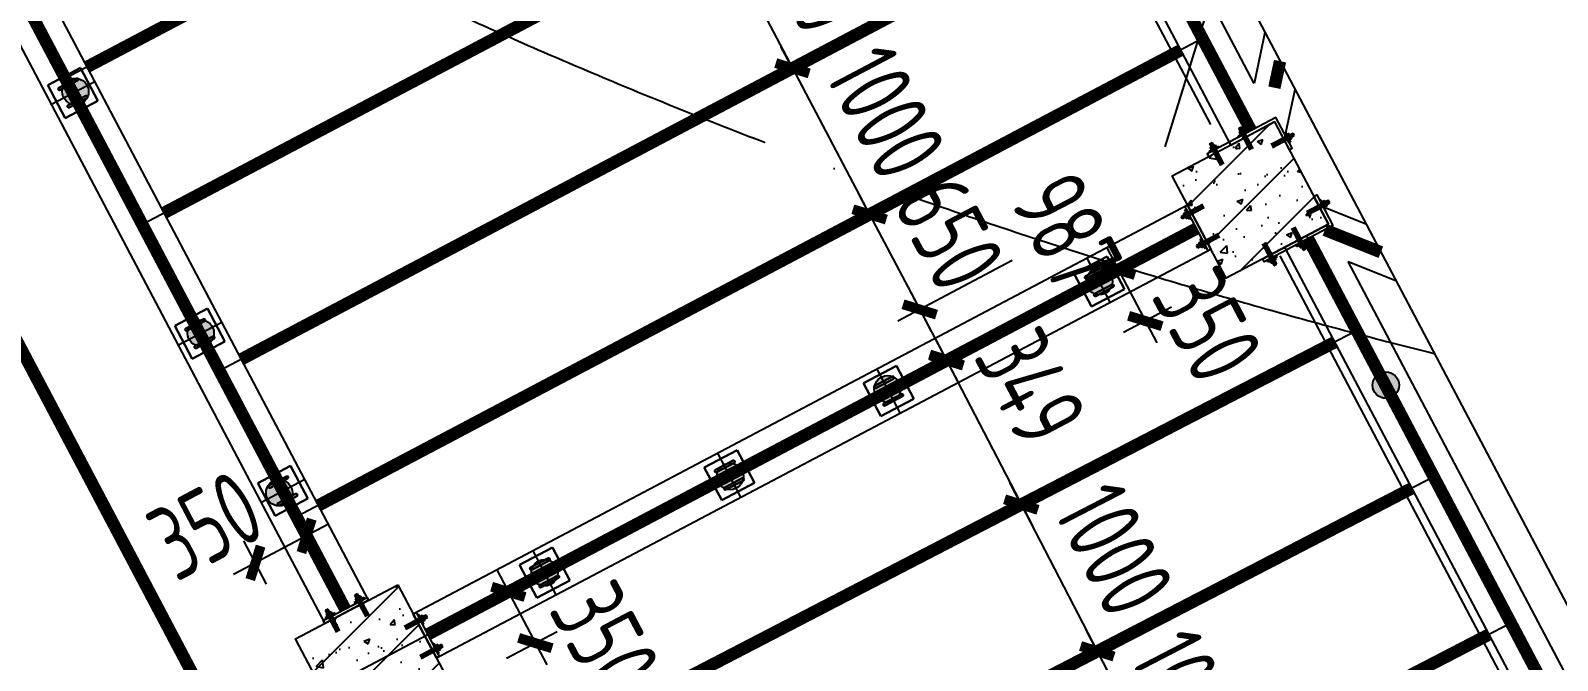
# Model space of a CAD drawing. Extents: x -803796 to -501762, y -1479216 to -846035.
# Drawn here: x -559946 to -550705, y -1096610 to -1092799 of the extents above; entities that cross this region are included whole.
import ezdxf

# ---------------------------------------------------------------- set-up
doc = ezdxf.new("R2010")
doc.units = 0
doc.header["$LTSCALE"] = 1500
for name, pattern in [('5102-12$0$5102-12$0$5102-12$0$DASH', [0.35, 0.25, -0.1]), ('ACAD_ISO04W100', [30, 24, -3, 0, -3]), ('CENTER', [2, 1.25, -0.25, 0.25, -0.25]), ('XREF-GRID-04区$0$ACAD_ISO04W100', [30, 24, -3, 0, -3])]:
    doc.linetypes.add(name, pattern=pattern)
doc.layers.get('0').update_dxf_attribs({"linetype": 'CONTINUOUS'})
doc.layers.get('Defpoints').update_dxf_attribs({"linetype": 'CONTINUOUS'})
for name, color, linetype in [('A-DOTE', 14, 'ACAD_ISO04W100'), ('AR-INT DECO', 140, 'CONTINUOUS'), ('C18', 4, 'CENTER'), ('COLUMN', 1, 'CONTINUOUS'), ('DIM', 3, 'CONTINUOUS'), ('HATCH', 254, 'CONTINUOUS'), ('L18', 6, 'CONTINUOUS'), ('L25', 7, 'CONTINUOUS'), ('P-WALL-ORIG', 6, 'CONTINUOUS'), ('STPM_SBEAM_THICK', 2, 'CONTINUOUS'), ('struc', 161, 'CONTINUOUS'), ('TEXT', 7, 'CONTINUOUS'), ('XREF-GRID-04区$0$A-DOTE', 14, 'XREF-GRID-04区$0$ACAD_ISO04W100')]:
    doc.layers.add(name, color=color, linetype=linetype)
doc.layers.add('点画线', color=1, linetype='CENTER', lineweight=13)
doc.layers.add('粗实线', color=7, linetype='CONTINUOUS', lineweight=30)
doc.styles.add('TSSD_Dimension', font='Tssdeng.shx', dxfattribs={"width": 0.7, "bigfont": 'hztxt.shx'})
doc.dimstyles.new('TSSD_150_150', dxfattribs={"dimtxt": 450, "dimasz": 150, "dimexe": 150, "dimexo": 375, "dimgap": 150, "dimtad": 1, "dimdec": 0, "dimzin": 0, "dimdsep": 46, "dimtxsty": 'TSSD_Dimension', "dimblk": 'ARCHTICK', "dimblk1": 'ARCHTICK', "dimblk2": 'ARCHTICK', "dimcen": 0, "dimdle": 150, "dimclrt": 7, "dimadec": 0, "dimazin": 0, "dimtfac": 1, "dimtdec": 0, "dimtix": 1, "dimtmove": 2, "dimatfit": 3, "dimfxl": 1, "dimtolj": 1, "dimtzin": 0, "dimarcsym": 0})
pattern_1 = [(50, (-389398.06, -1219171.12), (358.6301, -31.37607), [37.5, -412.5]), (355, (-389398.06, -1219171.12), (-69.37567, 376.09607), [30, -330]), (100.4514, (-389368.17, -1219173.74), (289.2547, 344.71977), [31.8701, -350.57106]), (46.1842, (-389398.06, -1219071.12), (533.6205, -82.7595), [56.25, -618.75]), (96.6356, (-389353.6, -1219078), (467.3314, 487.0589), [47.8051, -525.8565]), (351.1842, (-389398.06, -1219071.1), (467.331, 487.0593), [45, -495]), (21, (-389348.06, -1219096.12), (298.45353, -201.30945), [37.5, -412.5]), (326, (-389348.06, -1219096.12), (121.65767, 362.575), [30, -330]), (71.4514, (-389323.2, -1219112.9), (420.1113, 161.26525), [31.8701, -350.57106]), (37.5, (-389398.06, -1219171.12), (6.07993, 166.44693), [0, -326, 0, -335, 0, -331.25]), (7.5, (-389398.06, -1219171.12), (131.53477, 197.20586), [0, -191, 0, -318.5, 0, -126.25]), (327.5, (-389509.56, -1219171.12), (266.91122, -11.27744), [0, -125, 0, -390, 0, -517.5]), (317.5, (-389559.56, -1219171.12), (291.59308, 50.0525), [0, -162.5, 0, -259, 0, -367.5]), (45, (-389398.06, -1219171.12), (-176.7767, 176.7767), [])]

# ---------------------------------------------------------------- blocks, each defined once
blk = doc.blocks.new('A$C47E14B26')
at = {"layer": '点画线'}
for p, q in [((358, 912), (358, -1338)), ((1483, -213), (-767, -213))]:
    blk.add_line(p, q, dxfattribs=at)
at = {"layer": '粗实线'}
for p, q in [((-767, 912), (1483, 912)), ((-767, 912), (-767, -1338)), ((-317, -813), (-317, 387)), ((-167, -813), (-167, 387)), ((883, -813), (883, 387)), ((1033, 387), (1033, -813)), ((1483, 912), (1483, -1338)), ((-767, -1338), (1483, -1338))]:
    blk.add_line(p, q, dxfattribs=at)
for centre, start, end in [((-242, 387), 0, 180), ((958, 387), 0, 180), ((-242, -813), 180, 0), ((958, -813), 180, 0)]:
    blk.add_arc(centre, 75, start, end, dxfattribs=at)
blk = doc.blocks.new('_ArchTick')
at = {"color": 0, "linetype": 'ByBlock', "const_width": 0.4}
blk.add_lwpolyline([(-0.5, -0.5), (0.5, 0.5)], dxfattribs=at)
blk = doc.blocks.new('*D276')
at = {"layer": 'Defpoints', "color": 0, "transparency": 16777216}
for p in [(-554910, -1091672.5), (-554443.2, -1092556.8), (-555334.6, -1093027.4)]:
    blk.add_point(p, dxfattribs=at)
at = {"layer": 'DIM', "color": 0, "lineweight": -2, "transparency": 16777216}
for p, q in [((-555241.6, -1091847.5), (-555934.1, -1092213)), ((-555801.4, -1092143), (-555871.4, -1092010.3)), ((-555801.4, -1092143), (-555334.6, -1093027.4)), ((-554774.8, -1092731.9), (-555467.3, -1093097.4)), ((-555334.6, -1093027.4), (-555264.6, -1093160))]:
    blk.add_line(p, q, dxfattribs=at)
at = {"layer": 'DIM', "color": 0, "lineweight": -2, "transparency": 16777216, "xscale": 150, "yscale": 150, "zscale": 150}
for p, rotation in [((-555801.4, -1092143), 297.8262450799807), ((-555334.6, -1093027.4), 117.8262450799806)]:
    blk.add_blockref('_ArchTick', p, dxfattribs=dict(at, rotation=rotation))
at = {"layer": 'DIM', "color": 7, "transparency": 16777216, "insert": (-555236.4, -1092410.1), "char_height": 450, "attachment_point": 5, "rotation": 297.82625, "style": 'TSSD_Dimension'}
blk.add_mtext('\\A1;1000', dxfattribs=at)
blk = doc.blocks.new('*D277')
at = {"layer": 'Defpoints', "color": 0, "transparency": 16777216}
for p in [(-554443.2, -1092556.8), (-553976.4, -1093441.2), (-554867.8, -1093911.7)]:
    blk.add_point(p, dxfattribs=at)
at = {"layer": 'DIM', "color": 0, "lineweight": -2, "transparency": 16777216}
for p, q in [((-554774.8, -1092731.9), (-555467.3, -1093097.4)), ((-555334.6, -1093027.4), (-555404.6, -1092894.7)), ((-555334.6, -1093027.4), (-554867.8, -1093911.7)), ((-554308, -1093616.3), (-555000.5, -1093981.7)), ((-554867.8, -1093911.7), (-554797.8, -1094044.4))]:
    blk.add_line(p, q, dxfattribs=at)
at = {"layer": 'DIM', "color": 0, "lineweight": -2, "transparency": 16777216, "xscale": 150, "yscale": 150, "zscale": 150}
for p, rotation in [((-555334.6, -1093027.4), 297.8262450799807), ((-554867.8, -1093911.7), 117.8262450799806)]:
    blk.add_blockref('_ArchTick', p, dxfattribs=dict(at, rotation=rotation))
at = {"layer": 'DIM', "color": 7, "transparency": 16777216, "insert": (-554769.6, -1093294.5), "char_height": 450, "attachment_point": 5, "rotation": 297.82625, "style": 'TSSD_Dimension'}
blk.add_mtext('\\A1;1000', dxfattribs=at)
blk = doc.blocks.new('*D278')
at = {"layer": 'Defpoints', "color": 0, "transparency": 16777216}
for p in [(-553976.4, -1093441.2), (-553673, -1094016), (-554564.4, -1094486.6)]:
    blk.add_point(p, dxfattribs=at)
at = {"layer": 'DIM', "color": 0, "lineweight": -2, "transparency": 16777216}
for p, q in [((-554308, -1093616.3), (-555000.5, -1093981.7)), ((-554867.8, -1093911.7), (-554937.8, -1093779.1)), ((-554867.8, -1093911.7), (-554564.4, -1094486.6)), ((-554004.6, -1094191.1), (-554697.1, -1094556.6)), ((-554564.4, -1094486.6), (-554494.4, -1094619.2))]:
    blk.add_line(p, q, dxfattribs=at)
at = {"layer": 'DIM', "color": 0, "lineweight": -2, "transparency": 16777216, "xscale": 150, "yscale": 150, "zscale": 150}
for p, rotation in [((-554867.8, -1093911.7), 297.8262450799807), ((-554564.4, -1094486.6), 117.8262450799806)]:
    blk.add_blockref('_ArchTick', p, dxfattribs=dict(at, rotation=rotation))
at = {"layer": 'DIM', "color": 7, "transparency": 16777216, "insert": (-554384.5, -1094024.1), "char_height": 450, "attachment_point": 5, "rotation": 297.82625, "style": 'TSSD_Dimension'}
blk.add_mtext('\\A1;650', dxfattribs=at)
blk = doc.blocks.new('*D279')
at = {"layer": 'Defpoints', "color": 0, "transparency": 16777216}
for p in [(-553673, -1094016), (-553510, -1094324.8), (-554401.4, -1094795.3)]:
    blk.add_point(p, dxfattribs=at)
at = {"layer": 'DIM', "color": 0, "lineweight": -2, "transparency": 16777216}
for p, q in [((-554004.6, -1094191.1), (-554697.1, -1094556.6)), ((-554634.4, -1094353.9), (-554331.4, -1094927.9)), ((-553841.7, -1094499.8), (-554534.1, -1094865.3))]:
    blk.add_line(p, q, dxfattribs=at)
at = {"layer": 'DIM', "color": 0, "lineweight": -2, "transparency": 16777216, "xscale": 150, "yscale": 150, "zscale": 150}
for p, rotation in [((-554564.4, -1094486.6), 117.8262450799806), ((-554401.4, -1094795.3), 297.8262450799807)]:
    blk.add_blockref('_ArchTick', p, dxfattribs=dict(at, rotation=rotation))
at = {"layer": 'DIM', "color": 7, "transparency": 16777216, "insert": (-553891.9, -1094957.2), "char_height": 450, "attachment_point": 5, "rotation": 297.82625, "style": 'TSSD_Dimension'}
blk.add_mtext('\\A1;349', dxfattribs=at)
blk = doc.blocks.new('*D280')
at = {"layer": 'Defpoints', "color": 0, "transparency": 16777216}
for p in [(-553841.7, -1094499.8), (-553387.8, -1095376), (-553949.8, -1095667.1)]:
    blk.add_point(p, dxfattribs=at)
at = {"layer": 'DIM', "color": 0, "lineweight": -2, "transparency": 16777216}
for p, q in [((-554472.7, -1094657.8), (-553880.8, -1095800.3)), ((-554174.6, -1094672.3), (-554536.9, -1094859.9)), ((-553720.8, -1095548.5), (-554083, -1095736.1))]:
    blk.add_line(p, q, dxfattribs=at)
at = {"layer": 'DIM', "color": 0, "lineweight": -2, "transparency": 16777216, "xscale": 150, "yscale": 150, "zscale": 150}
for p, rotation in [((-554403.7, -1094791), 117.3849975116415), ((-553949.8, -1095667.1), 297.3849975116415)]:
    blk.add_blockref('_ArchTick', p, dxfattribs=dict(at, rotation=rotation))
at = {"layer": 'DIM', "color": 7, "transparency": 16777216, "insert": (-553673, -1094016), "char_height": 450, "attachment_point": 5, "rotation": 297.385, "style": 'TSSD_Dimension'}
blk.add_mtext('\\A1;987', dxfattribs=at)
blk = doc.blocks.new('*D281')
at = {"layer": 'Defpoints', "color": 0, "transparency": 16777216}
for p in [(-553387.8, -1095376), (-552927.8, -1096263.9), (-553489.8, -1096555.1)]:
    blk.add_point(p, dxfattribs=at)
at = {"layer": 'DIM', "color": 0, "lineweight": -2, "transparency": 16777216}
for p, q in [((-553720.8, -1095548.5), (-554083, -1095736.1)), ((-553949.8, -1095667.1), (-554018.8, -1095533.9)), ((-553949.8, -1095667.1), (-553489.8, -1096555.1)), ((-553260.8, -1096436.4), (-553623, -1096624.1)), ((-553489.8, -1096555.1), (-553420.9, -1096688.2))]:
    blk.add_line(p, q, dxfattribs=at)
at = {"layer": 'DIM', "color": 0, "lineweight": -2, "transparency": 16777216, "xscale": 150, "yscale": 150, "zscale": 150}
for p, rotation in [((-553949.8, -1095667.1), 297.3849975121117), ((-553489.8, -1096555.1), 117.3849975121117)]:
    blk.add_blockref('_ArchTick', p, dxfattribs=dict(at, rotation=rotation))
at = {"layer": 'DIM', "color": 7, "transparency": 16777216, "insert": (-553386.9, -1095938.6), "char_height": 450, "attachment_point": 5, "rotation": 297.385, "style": 'TSSD_Dimension'}
blk.add_mtext('\\A1;1000', dxfattribs=at)
blk = doc.blocks.new('*D282')
at = {"layer": 'Defpoints', "color": 0, "transparency": 16777216}
for p in [(-552927.8, -1096263.9), (-552467.9, -1097151.9), (-553029.9, -1097443)]:
    blk.add_point(p, dxfattribs=at)
at = {"layer": 'DIM', "color": 0, "lineweight": -2, "transparency": 16777216}
for p, q in [((-553489.8, -1096555.1), (-553558.8, -1096421.9)), ((-553260.8, -1096436.4), (-553623, -1096624.1)), ((-553489.8, -1096555.1), (-553029.9, -1097443)), ((-552800.8, -1097324.3), (-553163.1, -1097512)), ((-553029.9, -1097443), (-552960.9, -1097576.2))]:
    blk.add_line(p, q, dxfattribs=at)
at = {"layer": 'DIM', "color": 0, "lineweight": -2, "transparency": 16777216, "xscale": 150, "yscale": 150, "zscale": 150}
for p, rotation in [((-553489.8, -1096555.1), 297.3849975116382), ((-553029.9, -1097443), 117.3849975116381)]:
    blk.add_blockref('_ArchTick', p, dxfattribs=dict(at, rotation=rotation))
at = {"layer": 'DIM', "color": 7, "transparency": 16777216, "insert": (-552926.9, -1096826.5), "char_height": 450, "attachment_point": 5, "rotation": 297.385, "style": 'TSSD_Dimension'}
blk.add_mtext('\\A1;1000', dxfattribs=at)
blk = doc.blocks.new('gdf')
h = blk.add_hatch(color=4)
edge = h.paths.add_edge_path()
edge.add_arc((75802667.5, 175120681), 80, 0, 360)
at = {"color": 4}
blk.add_circle((75802667.5, 175120681), 80, dxfattribs=at)
blk = doc.blocks.new('LMM12A')
at = {"layer": 'L18'}
for p, q in [((0, 7.8), (0, -7.8)), ((9.8, 10.4), (1, 10.4)), ((9.8, 5.2), (1, 5.2)), ((10.8, 7.8), (10.8, -7.8)), ((9.8, -5.2), (1, -5.2)), ((9.8, -10.4), (1, -10.4))]:
    blk.add_line(p, q, dxfattribs=at)
for centre, radius, start, end in [((3.7, 7.8), 3.74, 136, 224), ((13.4, 0), 13.4, 157.1584, 202.8416), ((7.1, 7.8), 3.74, 316, 44), ((-2.6, 0), 13.4, 337.1584, 22.8416), ((3.7, -7.8), 3.74, 136, 224), ((7.1, -7.8), 3.74, 316, 44)]:
    blk.add_arc(centre, radius, start, end, dxfattribs=at)
blk = doc.blocks.new('A$C40232FC0')
blk.add_lwpolyline([(0, 82), (300, 82), (300, 102), (0, 102)], close=True)
at = {"layer": 'C18'}
for p, q in [((50, 0), (50, 144.5)), ((250, 0), (250, 144.5))]:
    blk.add_line(p, q, dxfattribs=at)
at = {"layer": 'L18'}
for p, q in [((39.5, 0), (39.5, 102)), ((41.3, 126.6), (41.3, 148.8)), ((41.3, 148.8), (58.7, 148.8)), ((42.8, 0), (42.8, 102)), ((44.6, 128.4), (44.6, 148.8)), ((55.3, 128.4), (55.3, 148.8)), ((57.2, 0), (57.2, 102)), ((58.7, 126.6), (58.7, 148.8)), ((60.5, 0), (60.5, 102)), ((239.5, 0), (239.5, 102)), ((241.3, 126.6), (241.3, 148.8)), ((241.3, 148.8), (258.7, 148.8)), ((242.8, 0), (242.8, 102)), ((244.6, 128.4), (244.6, 148.8)), ((255.3, 128.4), (255.3, 148.8)), ((257.2, 0), (257.2, 102)), ((258.7, 126.6), (258.7, 148.8)), ((260.5, 0), (260.5, 102))]:
    blk.add_line(p, q, dxfattribs=at)
at = {"layer": 'L25'}
for p, q in [((16.7, 102), (16.7, 110.4)), ((16.7, 110.4), (83.3, 110.4)), ((83.3, 102), (16.7, 102)), ((83.3, 110.4), (83.3, 102)), ((216.7, 102), (216.7, 110.4)), ((216.7, 110.4), (283.3, 110.4)), ((283.3, 102), (216.7, 102)), ((283.3, 110.4), (283.3, 102))]:
    blk.add_line(p, q, dxfattribs=at)
at = {"layer": 'L18', "extrusion": (0, 0, -1), "xscale": 1.666666666686069, "yscale": 1.666666666686069, "zscale": -1.666666666666666, "rotation": 90}
for p in [(-50, 110.4), (-250, 110.4)]:
    blk.add_blockref('LMM12A', p, dxfattribs=at)
blk = doc.blocks.new('*D665')
at = {"layer": 'Defpoints', "color": 0, "transparency": 16777216}
for p in [(-552872.8, -1093988.4), (-552709.4, -1094298), (-553199.1, -1094556.4)]:
    blk.add_point(p, dxfattribs=at)
at = {"layer": 'DIM', "color": 0, "lineweight": -2, "transparency": 16777216}
for p, q in [((-553204.5, -1094163.5), (-553495.2, -1094316.9)), ((-553432.5, -1094114.2), (-553129.1, -1094689.1)), ((-553041.1, -1094473), (-553331.8, -1094626.5))]:
    blk.add_line(p, q, dxfattribs=at)
at = {"layer": 'DIM', "color": 0, "lineweight": -2, "transparency": 16777216, "xscale": 150, "yscale": 150, "zscale": 150}
for p, rotation in [((-553362.5, -1094246.9), 117.8262450757632), ((-553199.1, -1094556.4), 297.8262450757632)]:
    blk.add_blockref('_ArchTick', p, dxfattribs=dict(at, rotation=rotation))
at = {"layer": 'DIM', "color": 7, "transparency": 16777216, "insert": (-552822, -1094581.2), "char_height": 450, "attachment_point": 5, "rotation": 297.82625, "style": 'TSSD_Dimension'}
blk.add_mtext('\\A1;350', dxfattribs=at)
blk = doc.blocks.new('*D666')
at = {"layer": 'Defpoints', "color": 0, "transparency": 16777216}
for p in [(-557560, -1096462.4), (-556891.1, -1096505.1), (-557396.6, -1096772)]:
    blk.add_point(p, dxfattribs=at)
at = {"layer": 'DIM', "color": 0, "lineweight": -2, "transparency": 16777216}
for p, q in [((-557228.3, -1096287.4), (-556921.8, -1096125.6)), ((-557124.5, -1096063), (-556821.1, -1096637.8)), ((-557065, -1096596.9), (-556758.4, -1096435.1))]:
    blk.add_line(p, q, dxfattribs=at)
at = {"layer": 'DIM', "color": 0, "lineweight": -2, "transparency": 16777216, "xscale": 150, "yscale": 150, "zscale": 150}
for p, rotation in [((-557054.5, -1096195.6), 117.8262497600775), ((-556891.1, -1096505.1), 297.8262497600775)]:
    blk.add_blockref('_ArchTick', p, dxfattribs=dict(at, rotation=rotation))
at = {"layer": 'DIM', "color": 7, "transparency": 16777216, "insert": (-556468.6, -1096479.5), "char_height": 450, "attachment_point": 5, "rotation": 297.82625, "style": 'TSSD_Dimension'}
blk.add_mtext('\\A1;350', dxfattribs=at)
blk = doc.blocks.new('*D667')
at = {"layer": 'Defpoints', "color": 0, "transparency": 16777216}
for p in [(-558585.1, -1096019.9), (-558032.9, -1096316.3), (-558342.4, -1096479.7)]:
    blk.add_point(p, dxfattribs=at)
at = {"layer": 'DIM', "color": 0, "lineweight": -2, "transparency": 16777216}
for p, q in [((-558207.9, -1095984.6), (-558345.6, -1095723.9)), ((-558142.9, -1095786.5), (-558717.7, -1096089.9)), ((-558517.4, -1096148), (-558655.1, -1095887.2))]:
    blk.add_line(p, q, dxfattribs=at)
at = {"layer": 'DIM', "color": 0, "lineweight": -2, "transparency": 16777216, "xscale": 150, "yscale": 150, "zscale": 150}
for p, rotation in [((-558275.5, -1095856.5), 27.82624508223014), ((-558585.1, -1096019.9), 207.8262450822301)]:
    blk.add_blockref('_ArchTick', p, dxfattribs=dict(at, rotation=rotation))
at = {"layer": 'DIM', "color": 7, "transparency": 16777216, "insert": (-558887.9, -1095792.6), "char_height": 450, "attachment_point": 5, "rotation": 27.82625, "style": 'TSSD_Dimension'}
blk.add_mtext('\\A1;350', dxfattribs=at)
blk = doc.blocks.new('A$C5A2A551F')
blk.add_lwpolyline([(1900, 5168), (1900, 668), (0, 668), (0, 468), (2100, 468), (2100, 5168)], close=True)
at = {"layer": 'C18'}
for p, q in [((1080, 4668), (2525, 4668)), ((1080, 2668), (2525, 2668)), ((700, 1488), (700, 43))]:
    blk.add_line(p, q, dxfattribs=at)
at = {"layer": 'L18'}
for p, q in [((1080, 4773), (2100, 4773)), ((1080, 4740), (2100, 4740)), ((2346, 4755), (2568, 4755)), ((2363, 4722), (2568, 4722)), ((2568, 4755), (2568, 4581)), ((1080, 4596), (2100, 4596)), ((1080, 4563), (2100, 4563)), ((2346, 4581), (2568, 4581)), ((2363, 4615), (2568, 4615)), ((1080, 2773), (2100, 2773)), ((1080, 2740), (2100, 2740)), ((1080, 2596), (2100, 2596)), ((1080, 2563), (2100, 2563)), ((2346, 2755), (2568, 2755)), ((2346, 2581), (2568, 2581)), ((2363, 2722), (2568, 2722)), ((2363, 2615), (2568, 2615)), ((2568, 2755), (2568, 2581)), ((595, 1488), (595, 468)), ((628, 1488), (628, 468)), ((772, 1488), (772, 468)), ((805, 1488), (805, 468)), ((613, 222), (613, 0)), ((787, 0), (613, 0)), ((647, 205), (647, 0)), ((754, 205), (754, 0)), ((787, 222), (787, 0))]:
    blk.add_line(p, q, dxfattribs=at)
at = {"layer": 'L25'}
for p, q in [((2100, 4335), (2100, 5001)), ((2100, 5001), (2183, 5001)), ((2183, 5001), (2183, 4335)), ((2183, 4335), (2100, 4335)), ((2100, 2335), (2100, 3001)), ((2100, 3001), (2183, 3001)), ((2183, 3001), (2183, 2335)), ((2183, 2335), (2100, 2335)), ((367, 468), (1033, 468)), ((367, 385), (367, 468)), ((1033, 385), (367, 385)), ((1033, 468), (1033, 385))]:
    blk.add_line(p, q, dxfattribs=at)
at = {"layer": 'L18', "extrusion": (0, 0, -1), "xscale": 16.66666666686069, "yscale": 16.66666666686069, "zscale": -16.66666666666666}
for p, rotation in [((-2183, 4668), 180.000010487033), ((-2183, 2668), 180.000010487033), ((-700, 385), 270.000010487033)]:
    blk.add_blockref('LMM12A', p, dxfattribs=dict(at, rotation=rotation))

msp = doc.modelspace()

# ---------------------------------------------------------------- hatches: boundary and pattern name
at = {"layer": 'HATCH'}
h = msp.add_hatch(dxfattribs=at)
h.set_pattern_fill('ARMORED', color=256, scale=50, style=0)
h.set_pattern_definition(pattern_1)
h.paths.add_polyline_path([(-552417.1, -1093352.1), (-552090.4, -1093971.2), (-552709.4, -1094298), (-553036.2, -1093678.9)])
h = msp.add_hatch(dxfattribs=at)
h.set_pattern_fill('ARMORED', color=256, scale=50, style=0)
h.set_pattern_definition(pattern_1)
h.paths.add_polyline_path([(-557723.3, -1096152.9), (-557396.6, -1096772), (-558015.6, -1097098.7), (-558342.4, -1096479.7)])

# ---------------------------------------------------------------- linework, layer by layer
at = {"layer": 'A-DOTE', "ltscale": 0.1}
msp.add_line((-568444.4, -1102207.5), (-556359.5, -1095828.8), dxfattribs=at)
at = {"layer": 'AR-INT DECO'}
msp.add_line((-557002.3, -1084233.9), (-548398.2, -1100535), dxfattribs=at)
at = {"layer": 'AR-INT DECO', "linetype": '5102-12$0$5102-12$0$5102-12$0$DASH', "const_width": 120}
msp.add_lwpolyline([(-556578.2, -1085007.3, 0.386417), (-561939.6, -1097887)], format="xyb", dxfattribs=at)
at = {"layer": 'COLUMN'}
msp.add_lwpolyline([(-552417.1, -1093352.1), (-552090.4, -1093971.2), (-552709.4, -1094298), (-553036.2, -1093678.9), (-552417.1, -1093352.1)], close=True, dxfattribs=at)
at = {"layer": 'HATCH'}
msp.add_lwpolyline([(-557723.3, -1096152.9), (-557396.6, -1096772), (-558015.6, -1097098.7), (-558342.4, -1096479.7), (-557723.3, -1096152.9)], close=True, dxfattribs=at)
at = {"layer": 'P-WALL-ORIG', "color": 4}
for radius, start, end in [(10073.6, 115.14474, 199.65431), (9923.6, 115.10417, 199.59409), (9773.6, 115.06236, 199.53248)]:
    msp.add_arc((-552170.4, -1094397.9), radius, start, end, dxfattribs=at)
at = {"layer": 'STPM_SBEAM_THICK', "color": 4}
msp.add_line((-552852.8, -1092848.1), (-558335.9, -1095742.2), dxfattribs=at)
at = {"layer": 'STPM_SBEAM_THICK', "color": 4, "const_width": 75}
for points in [[(-555014.5, -1088752.7), (-552559.1, -1093404.5)], [(-552418, -1093145), (-552383.7, -1092984.2)], [(-551773.5, -1094140.3), (-552111.9, -1094005.2)]]:
    msp.add_lwpolyline(points, dxfattribs=at)
at = {"layer": 'STPM_SBEAM_THICK', "color": 2, "const_width": 75}
for points in [[(-559603.6, -1093019.1), (-554385.8, -1090265.1)], [(-553919, -1091149.4), (-559137.5, -1093902.1)], [(-560499.4, -1091643.3), (-558042.2, -1096298.6)], [(-561554.1, -1091787.4), (-558823.9, -1096959.9)], [(-558670, -1094787.9), (-553452.2, -1092033.8)], [(-552985.4, -1092918.2), (-558203.2, -1095672.2)], [(-557542.3, -1096453.1), (-552890.5, -1093997.8)], [(-552213.7, -1094058.9), (-549804.8, -1098622.1)], [(-552053.1, -1094684.6), (-557292.1, -1097398.5)], [(-556825.2, -1098282.9), (-551586.3, -1095569)], [(-551119.5, -1096453.4), (-556358.4, -1099167.3)]]:
    msp.add_lwpolyline(points, dxfattribs=at)
at = {"layer": 'struc', "linetype": 'ByBlock'}
for p, q in [((-552540.3, -1093118.8), (-554890.7, -1088665.8)), ((-555155.6, -1088806.7), (-552681.6, -1093493.8)), ((-557900.5, -1096245.7), (-560374.5, -1091558.6)), ((-560639.2, -1091699.7), (-558165.2, -1096386.8)), ((-552474.7, -1092811.8), (-552540.3, -1093118.8)), ((-552358.3, -1093463.7), (-552292.7, -1093156.6)), ((-552942.8, -1093855.8), (-557630.4, -1096330)), ((-551863.5, -1093969.8), (-552150.9, -1093855.1)), ((-552354.8, -1094112.9), (-549927.5, -1098711.6)), ((-557489.5, -1096594.9), (-552802.8, -1094121.1)), ((-551971.9, -1094195.7), (-551683.5, -1094310.8)), ((-549734.3, -1098435), (-551971.9, -1094195.7))]:
    msp.add_line(p, q, dxfattribs=at)
at = {"layer": 'TEXT', "color": 2}
for p, q in [((-554253.2, -1090195), (-559736.2, -1093089.1)), ((-553786.4, -1091079.4), (-559269.4, -1093973.5)), ((-553319.6, -1091963.8), (-558802.7, -1094857.9))]:
    msp.add_line(p, q, dxfattribs=at)
at = {"layer": 'TEXT'}
for p, q in [((-559822.7, -1093246.6), (-559557.4, -1093106.6)), ((-552417.1, -1093352.1), (-552681.6, -1093493.8)), ((-552942.8, -1093855.8), (-552802.8, -1094121.1)), ((-552223, -1094041.2), (-549796.7, -1098638)), ((-553411.6, -1094442.4), (-553551.7, -1094177.1)), ((-559054.1, -1094702.8), (-558788.8, -1094562.7)), ((-551919.9, -1094615.6), (-557425.2, -1097467.5)), ((-554682.4, -1095113.2), (-554822.5, -1094847.9)), ((-555646.2, -1095621.9), (-555786.2, -1095356.6)), ((-558551.8, -1095654.4), (-558286.5, -1095514.3)), ((-551453, -1095499.9), (-556958.4, -1098351.9)), ((-556764.9, -1096212.4), (-556905, -1095947.1)), ((-557630, -1096329.8), (-557489.9, -1096595.1)), ((-550986.1, -1096384.3), (-556491.6, -1099236.2))]:
    msp.add_line(p, q, dxfattribs=at)
at = {"layer": 'XREF-GRID-04区$0$A-DOTE', "ltscale": 0.1}
for p, q in [((-549360.7, -1081463.8), (-553307.7, -1094235.4)), ((-549360.7, -1081463.8), (-553307.7, -1094235.4)), ((-558686.8, -1082223.6), (-548885.8, -1100792.4)), ((-563993, -1085024.4), (-554192, -1103593.1))]:
    msp.add_line(p, q, dxfattribs=at)
msp.add_arc((-543076.6, -1061130.2), 34650, 228.1499, 256.01586, dxfattribs=at)

# ---------------------------------------------------------------- block references
at = {"yscale": 0.1, "zscale": 0.1}
for p, xscale, rotation in [((-552269.3, -1093489), 0.1, 117.8262450520421), ((-552120, -1093772), -0.1, 117.8262450994318)]:
    msp.add_blockref('A$C5A2A551F', p, dxfattribs=dict(at, xscale=xscale, rotation=rotation))
at = {"rotation": 117.8262335341828}
msp.add_blockref('A$C40232FC0', (-552730.3, -1094082.8), dxfattribs=at)
at = {"xscale": -1}
for p, rotation in [((-557861.9, -1096318.8), 27.82626690790399), ((-557562.5, -1096633.4), 297.8262587066492)]:
    msp.add_blockref('A$C40232FC0', p, dxfattribs=dict(at, rotation=rotation))
at = {"layer": 'AR-INT DECO'}
for p in [(-76362341.9, -176213849.3), (-76356144.9, -176214998.8), (-76361583.4, -176215310.8), (-76357426.9, -176215648.3), (-76354410.9, -176215625.3), (-76358379.4, -176216178.3), (-76361108.4, -176216276.8), (-76359502.4, -176216760.7)]:
    msp.add_blockref('gdf', p, dxfattribs=at)
at = {"layer": 'TEXT', "xscale": 0.0999999999999999, "yscale": 0.0999999999999999, "zscale": 0.0999999999999999, "rotation": 297.8262450785971}
for p in [(-559687.9, -1093134.9), (-553475.3, -1094276.2), (-558919.3, -1094591.1), (-554750.3, -1094938.9), (-555714, -1095447.6), (-558417.1, -1095542.7), (-556832.8, -1096038.1)]:
    msp.add_blockref('A$C47E14B26', p, dxfattribs=at)

# ---------------------------------------------------------------- dimensions: what is measured, and where the dimension line sits
at = {"layer": 'DIM'}
for base, p1, p2, angle, picture, middle in [((-555334.6, -1093027.4), (-554910, -1091672.5), (-554443.2, -1092556.8), 117.82625, '*D276', (-555236.4, -1092410.1)), ((-554867.8, -1093911.7), (-554443.2, -1092556.8), (-553976.4, -1093441.2), 117.82625, '*D277', (-554769.6, -1093294.5)), ((-554564.4, -1094486.6), (-553976.4, -1093441.2), (-553673, -1094016), 117.82625, '*D278', (-554384.5, -1094024.1)), ((-553489.8, -1096555.1), (-553387.8, -1095376), (-552927.8, -1096263.9), 117.385, '*D281', (-553386.9, -1095938.6))]:
    dim = msp.add_linear_dim(base=base, p1=p1, p2=p2, angle=angle, dimstyle='TSSD_150_150', dxfattribs=at)
    dim.commit()
    dim.dimension.update_dxf_attribs({"geometry": picture, "text_midpoint": middle})
for base, p1, p2, angle, picture, middle, dimtype in [((-553949.8, -1095667.1), (-553841.7, -1094499.8), (-553387.8, -1095376), 297.385, '*D280', (-553673, -1094016), 161), ((-554401.4, -1094795.3), (-553673, -1094016), (-553510, -1094324.8), 117.82625, '*D279', (-553891.9, -1094957.2), 160), ((-553199.1, -1094556.4), (-552872.8, -1093988.4), (-552709.4, -1094298), 297.82625, '*D665', (-552822, -1094581.2), 161), ((-558585.1, -1096019.9), (-558032.9, -1096316.3), (-558342.4, -1096479.7), 207.82625, '*D667', (-558887.9, -1095792.6), 161), ((-556891.1, -1096505.1), (-557560, -1096462.4), (-557396.6, -1096772), 297.82625, '*D666', (-556468.6, -1096479.5), 161)]:
    dim = msp.add_linear_dim(base=base, p1=p1, p2=p2, angle=angle, dimstyle='TSSD_150_150', dxfattribs=at)
    dim.commit()
    dim.dimension.update_dxf_attribs({"geometry": picture, "text_midpoint": middle, "dimtype": dimtype})
dim = msp.add_aligned_dim(p1=(-552927.8, -1096263.9), p2=(-552467.9, -1097151.9), distance=-632.9, dimstyle='TSSD_150_150', dxfattribs=at)
dim.commit()
dim.dimension.update_dxf_attribs({"geometry": '*D282', "text_midpoint": (-552926.9, -1096826.5)})

doc.saveas('drawing.dxf')
